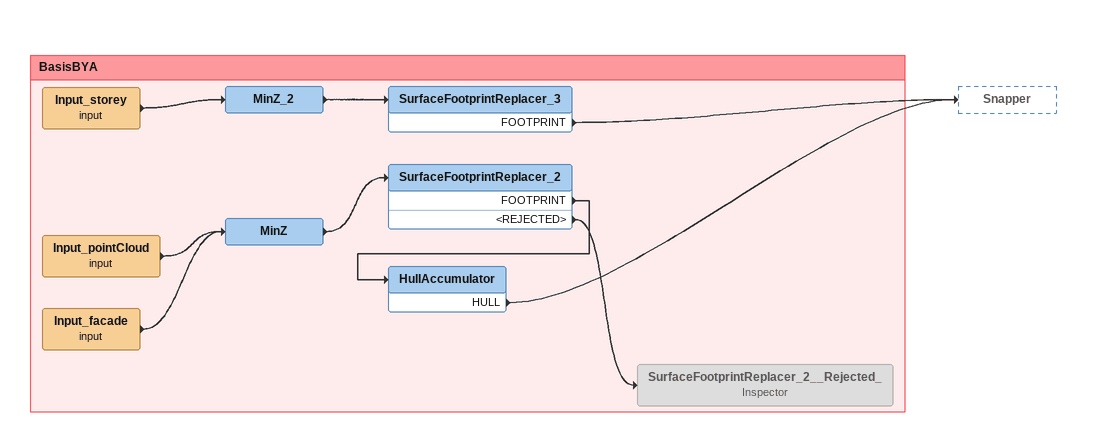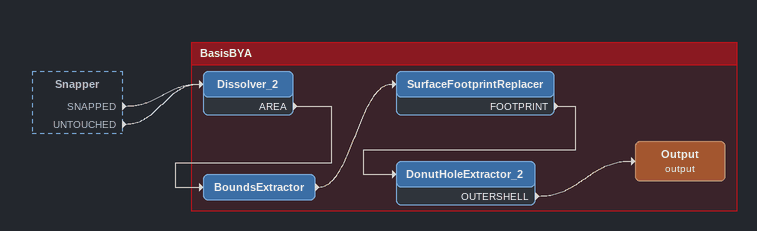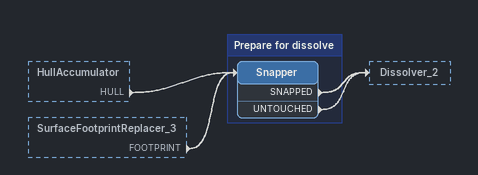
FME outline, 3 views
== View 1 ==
Bookmark: BasisBYA
Input_storey (input)
    -> MinZ_2
MinZ_2
    -> SurfaceFootprintReplacer_3
SurfaceFootprintReplacer_3
    FOOTPRINT -> Snapper
Input_pointCloud (input)
    -> MinZ
Input_facade (input)
    -> MinZ
MinZ
    -> SurfaceFootprintReplacer_2
SurfaceFootprintReplacer_2
    FOOTPRINT -> HullAccumulator
    <REJECTED> -> SurfaceFootprintReplacer_2__Rejected_
HullAccumulator
    HULL -> Snapper
SurfaceFootprintReplacer_2__Rejected_: Inspector [off]

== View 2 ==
Snapper [outside]
    SNAPPED -> Dissolver_2
    UNTOUCHED -> Dissolver_2

Bookmark: BasisBYA
Dissolver_2
    AREA -> BoundsExtractor
BoundsExtractor
    -> SurfaceFootprintReplacer
SurfaceFootprintReplacer
    FOOTPRINT -> DonutHoleExtractor_2
DonutHoleExtractor_2
    OUTERSHELL -> Output (output)
Output (output)

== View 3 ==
HullAccumulator [outside]
    HULL -> Snapper
SurfaceFootprintReplacer_3 [outside]
    FOOTPRINT -> Snapper

Bookmark: Prepare for dissolve
Snapper
    SNAPPED -> Dissolver_2
    UNTOUCHED -> Dissolver_2
